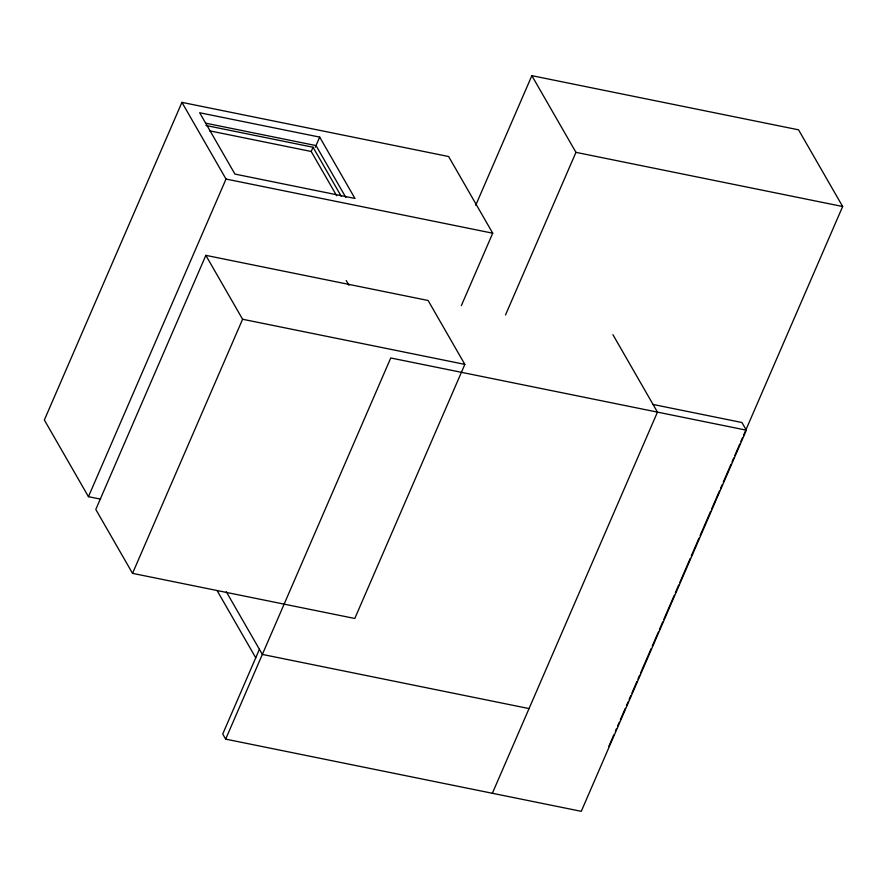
<?xml version="1.0" encoding="UTF-8"?>
<svg xmlns="http://www.w3.org/2000/svg" width="887" height="887" viewBox="0 0 887 887"><rect width="100%" height="100%" fill="white"/><g stroke="black" fill="none" stroke-linecap="round" stroke-linejoin="round"><path stroke-width="1.33" d="M461.351 305.616L492.717 233.203L448.622 156.522L181.924 102.371L44.35 419.994L88.445 496.676L100.63 499.148M88.445 496.676L226.019 179.052L181.924 102.371M205.851 255.356L95.796 509.46L132.54 573.357L354.789 618.483L464.843 364.38L428.099 300.482L205.851 255.356L242.594 319.253L464.843 364.38M336.661 195.739L311.204 151.477L313.033 147.242L205.984 125.499M315.284 147.275L319.686 137.108L199.664 112.749L234.944 174.085L354.955 198.455L319.686 137.108M132.54 573.357L242.594 319.253M259.414 649.317L222.726 734.015L225.664 739.126L581.262 811.328L746.355 430.173L741.942 422.511L653.043 404.461M225.664 739.126L390.757 357.971L746.355 430.173M475.731 205.252L531.856 75.672L798.555 129.824L842.65 206.505L743.605 435.173M505.512 314.963L575.951 152.353L531.856 75.672M492.363 793.277L657.455 412.122L612.928 334.687M608.792 746.422L613.749 734.99M615.401 731.176L616.498 728.637M617.596 726.098L619.248 722.284M620.346 719.745L625.302 708.314M626.399 705.775L628.051 701.961M629.16 699.422L630.801 695.608M631.91 693.069L636.855 681.637M637.964 679.098L639.605 675.284M640.713 672.745L651.169 648.608M652.267 646.069L658.32 632.087M659.418 629.548L662.722 621.931M663.82 619.381L674.275 595.244M675.373 592.704L678.677 585.087M679.775 582.548L690.23 558.411M691.328 555.861L699.034 538.076M700.131 535.537L710.587 511.4M711.696 508.861L719.39 491.076M720.499 488.537L722.151 484.723M723.249 482.184L730.955 464.4M732.052 461.85L733.704 458.047M734.802 455.508L739.758 444.065M740.856 441.526L742.508 437.712M575.951 152.353L842.65 206.505M205.44 123.127L316.016 145.579L345.863 197.491M209.565 130.832L311.204 151.477M226.019 179.052L492.717 233.203M529.051 708.58L262.352 654.429L226.318 591.773M313.033 147.242L341.24 196.293M346.218 280.536L348.968 285.304M217.138 590.653L255.744 657.788"/></g></svg>
